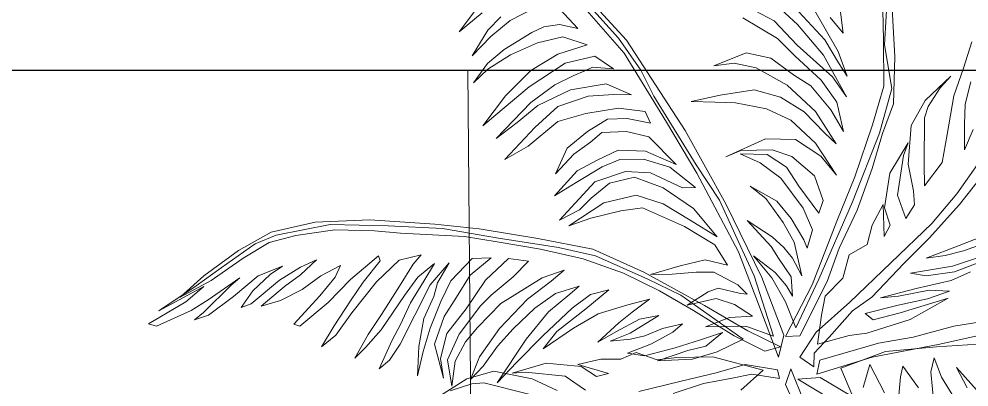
# Model space of a CAD drawing. Header units: millimetres. Extents: x 72 to 2370, y -203 to 794.
# Drawn here: x 1713.99 to 1720.35, y 424.71 to 427.18 of the extents above; entities that cross this region are included whole.
import ezdxf

# ---------------------------------------------------------------- set-up
doc = ezdxf.new("R2010")
doc.units = ezdxf.units.MM
doc.layers.add('01_Fina', color=250, linetype='Continuous', lineweight=15)
doc.layers.add('2D VEGETACION', color=74, linetype='Continuous', lineweight=5)

# ---------------------------------------------------------------- blocks, each defined once
blk = doc.blocks.new('A-19')
at = {"layer": '2D VEGETACION'}
for points in [[(0.0015, 0.0278), (-0.0009, 0.1149), (0.0033, 0.1653), (0.003, 0.2253), (0.0087, 0.2883)], [(0.0252, 0.267), (0.0228, 0.1992), (0.0162, 0.1014), (0.02, 0.0183), (0.0015, 0.0278), (0.0015, 0.0278)], [(0.0203, 0.0539), (0.0636, 0.0603)], [(0.0553, 0.0779), (0.0256, 0.0951), (0.0702, 0.1054)], [(0.0837, 0.1225), (0.0539, 0.1332), (0.0397, 0.1405), (0.0753, 0.154)], [(0.1069, 0.169), (0.058, 0.1771), (0.0395, 0.1866), (0.0691, 0.1899), (0.134, 0.2097)], [(0.0929, 0.2215), (0.061, 0.214), (0.1319, 0.2506)], [(0.0366, 0.252), (0.0253, 0.1939), (0.0132, 0.1215), (0.0203, 0.0539), (0.0203, 0.0539)], [(-0.0211, 0.0301), (-0.0218, 0.0771), (-0.0186, 0.1022), (-0.0223, 0.1672), (-0.0379, 0.2276), (-0.0352, 0.1557), (-0.0348, 0.1161), (-0.0467, 0.1072), (-0.0461, 0.156), (-0.0447, 0.1986), (-0.0474, 0.2317), (-0.0558, 0.204), (-0.0586, 0.1597), (-0.0627, 0.1341), (-0.0628, 0.1868), (-0.0611, 0.2381), (-0.0666, 0.2678)], [(-0.0798, 0.3164), (-0.0723, 0.2457), (-0.0767, 0.205), (-0.0863, 0.1843), (-0.0806, 0.2451), (-0.0851, 0.3117)], [(-0.1021, 0.3134), (-0.0979, 0.2659), (-0.0981, 0.2389), (-0.1013, 0.2116), (-0.1067, 0.2618), (-0.1126, 0.3085)], [(-0.2624, 0.3228), (-0.2372, 0.3035), (-0.2726, 0.3126), (-0.3003, 0.321), (-0.3291, 0.3365)], [(-0.384, 0.3525), (-0.3505, 0.3317), (-0.3158, 0.3083), (-0.265, 0.285), (-0.228, 0.268), (-0.2017, 0.2352), (-0.232, 0.2425), (-0.296, 0.2596), (-0.3102, 0.269), (-0.3318, 0.2922), (-0.344, 0.3112), (-0.3198, 0.2667), (-0.2904, 0.2386), (-0.2378, 0.2204), (-0.1991, 0.2182), (-0.1792, 0.2147), (-0.1635, 0.1974), (-0.1988, 0.1947), (-0.2513, 0.2172), (-0.2672, 0.228), (-0.2319, 0.192), (-0.1858, 0.1718), (-0.1597, 0.1734), (-0.1464, 0.1613), (-0.191, 0.1715), (-0.1663, 0.1487), (-0.1414, 0.1346), (-0.1334, 0.1062), (-0.1037, 0.089), (-0.0849, 0.0581), (-0.0599, 0.0462), (-0.0211, 0.0301), (-0.0211, 0.0301)], [(-0.1021, 0.179), (-0.1281, 0.2227), (-0.1634, 0.277), (-0.2052, 0.3315)], [(-0.2163, 0.3208), (-0.1795, 0.2769), (-0.1474, 0.2318), (-0.0676, 0.0899), (-0.0385, 0.0327), (-0.0096, 0.0011), (0.0086, 0.0172), (-0.01, 0.0224), (-0.0268, 0.0489), (-0.055, 0.0905), (-0.0668, 0.1225), (-0.1021, 0.179), (-0.1021, 0.179)], [(0.0257, 0.022), (0.0889, 0.0841), (0.1807, 0.1586), (0.2771, 0.2277), (0.4069, 0.3105), (0.5049, 0.3513), (0.6099, 0.3954), (0.6794, 0.4121), (0.7275, 0.4219), (0.7794, 0.4281), (0.7229, 0.4089), (0.6345, 0.3888), (0.5741, 0.371), (0.4729, 0.3233), (0.4026, 0.2923), (0.3058, 0.2284), (0.2364, 0.1795), (0.1359, 0.1031), (0.0776, 0.0465), (0.0202, -0.0096), (0.0257, 0.022), (0.0257, 0.022)], [(-0.0517, 0.006), (-0.0914, 0.0012), (-0.1295, -0.0092), (-0.1664, -0.0266), (-0.1358, -0.0025), (-0.113, 0.0083), (-0.0968, 0.0127), (-0.1241, 0.0181), (-0.1543, 0.007), (-0.1732, 0.0014), (-0.2177, -0.0228), (-0.1861, 0.006), (-0.1671, 0.0182), (-0.1495, 0.0265), (-0.1215, 0.0333), (-0.1707, 0.0348), (-0.2022, 0.0264), (-0.2413, 0.0112), (-0.2643, -0.0061), (-0.234, 0.0254), (-0.2049, 0.0391), (-0.1708, 0.0487), (-0.1577, 0.0506), (-0.1813, 0.0642), (-0.2145, 0.0593), (-0.2641, 0.0391), (-0.2929, 0.0159), (-0.3126, -0.0085), (-0.3022, 0.0287), (-0.2773, 0.0512), (-0.2466, 0.0614), (-0.2023, 0.079), (-0.2181, 0.0899), (-0.2552, 0.0864), (-0.2901, 0.0624), (-0.3064, 0.0375), (-0.3169, -0.0062), (-0.3135, -0.0293), (-0.3243, 0.0322), (-0.3125, 0.0733), (-0.2801, 0.1026), (-0.2484, 0.1175), (-0.3001, 0.0996), (-0.3408, 0.074), (-0.3654, 0.0441), (-0.385, 0.0036), (-0.3931, -0.0249), (-0.4025, -0.0573), (-0.4011, -0.0147), (-0.3961, 0.0339), (-0.3766, 0.0678), (-0.3477, 0.0954), (-0.3111, 0.1159), (-0.2921, 0.1281), (-0.3443, 0.111), (-0.3906, 0.0816), (-0.4258, 0.0446), (-0.4404, 0.0162), (-0.4437, -0.0133), (-0.45, 0.0364), (-0.434, 0.0687), (-0.4029, 0.0941), (-0.3812, 0.114), (-0.3407, 0.1331), (-0.3065, 0.1428), (-0.3492, 0.1442), (-0.3856, 0.1302), (-0.4284, 0.1025), (-0.4588, 0.0849), (-0.4998, 0.0441)], [(-0.5121, 0.0566), (-0.4845, 0.0868), (-0.4426, 0.1098), (-0.3861, 0.1472), (-0.3532, 0.1595), (-0.4192, 0.1423), (-0.4711, 0.1178), (-0.5113, 0.0914)], [(-0.488, 0.1239), (-0.44, 0.1498), (-0.4032, 0.1607), (-0.3817, 0.1676), (-0.4187, 0.1641), (-0.4875, 0.1456)], [(-0.4688, 0.1652), (-0.4424, 0.1777), (-0.4766, 0.1819)], [(-0.4902, 0.2562), (-0.4116, 0.2309), (-0.3486, 0.2251), (-0.2911, 0.192), (-0.2059, 0.13), (-0.1106, 0.0556), (-0.0517, 0.006), (-0.0517, 0.006)], [(-0.039, 0.0087), (-0.1047, 0.0659), (-0.1462, 0.0947), (-0.1923, 0.1332), (-0.2446, 0.1688), (-0.2897, 0.1959), (-0.3265, 0.2216), (-0.3913, 0.2404), (-0.4424, 0.2508), (-0.5199, 0.2669)], [(-0.4821, 0.246), (-0.4181, 0.2311), (-0.3545, 0.2148), (-0.3051, 0.1854), (-0.2396, 0.1421), (-0.1848, 0.1013), (-0.1052, 0.0442), (-0.0434, -0.0116), (-0.039, 0.0087), (-0.039, 0.0087)], [(0.0228, -0.0288), (0.0033, -0.0157), (0.0551, -0.0089)], [(0.0714, -0.0205), (0.0228, -0.0288), (0.0228, -0.0288)], [(-0.046, -0.0129), (-0.1337, -0.023), (-0.2487, -0.0461), (-0.3646, -0.076), (-0.5106, -0.1245), (-0.6036, -0.1737), (-0.7053, -0.227), (-0.7619, -0.2688), (-0.7997, -0.3006), (-0.8383, -0.3371), (-0.7871, -0.3043), (-0.715, -0.2499), (-0.6637, -0.2149), (-0.5616, -0.1668), (-0.4939, -0.1327), (-0.383, -0.0987), (-0.3015, -0.0753), (-0.1777, -0.0459), (-0.0979, -0.0373), (-0.0172, -0.0283), (-0.046, -0.0129), (-0.046, -0.0129)], [(-0.0307, -0.0454), (-0.031, -0.0219), (-0.065, -0.0616), (-0.1153, -0.1122), (-0.1835, -0.1842), (-0.2337, -0.2465), (-0.2684, -0.3188), (-0.3028, -0.3964), (-0.3251, -0.4563), (-0.3545, -0.5444), (-0.3711, -0.621), (-0.373, -0.6854), (-0.3594, -0.737), (-0.3367, -0.7941), (-0.3155, -0.8346), (-0.3278, -0.7856), (-0.3471, -0.7334), (-0.3592, -0.6918), (-0.3596, -0.6522), (-0.3535, -0.5966), (-0.3375, -0.5418), (-0.3249, -0.5068), (-0.2973, -0.4196), (-0.278, -0.3761), (-0.2523, -0.3188), (-0.2236, -0.2633), (-0.1894, -0.2128), (-0.1519, -0.1692), (-0.1126, -0.1292), (-0.0628, -0.0821), (-0.0307, -0.0454), (-0.0307, -0.0454)], [(-0.0485, -0.028), (-0.072, -0.0627), (-0.0854, -0.1185), (-0.0898, -0.0819), (-0.0834, -0.0499), (-0.1061, -0.0702), (-0.121, -0.0934), (-0.1224, -0.136), (-0.1329, -0.1022), (-0.1347, -0.087), (-0.1193, -0.0582), (-0.116, -0.0491), (-0.1319, -0.0587), (-0.1582, -0.0873), (-0.1649, -0.1119), (-0.1705, -0.1457), (-0.1777, -0.176), (-0.1793, -0.1316), (-0.1784, -0.0947), (-0.163, -0.0659), (-0.1958, -0.076), (-0.2319, -0.1113), (-0.2731, -0.163), (-0.2768, -0.1938), (-0.2774, -0.2381), (-0.2747, -0.2713), (-0.2939, -0.2147), (-0.2928, -0.1669), (-0.2711, -0.133), (-0.2386, -0.1015), (-0.2061, -0.0701), (-0.2536, -0.0925), (-0.2932, -0.1273), (-0.3183, -0.1628), (-0.3192, -0.1998), (-0.3047, -0.2306), (-0.2929, -0.2508), (-0.2858, -0.2819), (-0.3262, -0.2192), (-0.3295, -0.1734), (-0.3187, -0.1393), (-0.2865, -0.1005), (-0.2821, -0.0823), (-0.3193, -0.1106), (-0.3401, -0.144), (-0.3482, -0.1769), (-0.3441, -0.204), (-0.332, -0.2456), (-0.321, -0.2802), (-0.3475, -0.24), (-0.3555, -0.2072), (-0.3617, -0.1757), (-0.3504, -0.1381), (-0.3208, -0.1005), (-0.3689, -0.1286), (-0.3843, -0.1574), (-0.3917, -0.192), (-0.3825, -0.2114), (-0.3719, -0.2386), (-0.3513, -0.2708), (-0.3825, -0.2457), (-0.3986, -0.2114), (-0.4083, -0.1795), (-0.4021, -0.1517), (-0.3874, -0.1212), (-0.4053, -0.1243), (-0.4197, -0.16), (-0.4242, -0.2074), (-0.423, -0.2487), (-0.3993, -0.2989), (-0.3893, -0.3361), (-0.4229, -0.2831), (-0.4438, -0.2435), (-0.4471, -0.1977), (-0.4401, -0.1622), (-0.4335, -0.1375), (-0.4577, -0.1683), (-0.4624, -0.22), (-0.4522, -0.2711), (-0.436, -0.3054), (-0.4216, -0.3406), (-0.4589, -0.2797), (-0.4746, -0.2397), (-0.4808, -0.2104), (-0.4835, -0.1934), (-0.4858, -0.1816), (-0.4756, -0.1531), (-0.5, -0.1743), (-0.501, -0.2178), (-0.481, -0.2761), (-0.4545, -0.3324), (-0.4441, -0.3544), (-0.4771, -0.3119), (-0.5031, -0.2682), (-0.516, -0.2248), (-0.5185, -0.1808), (-0.5383, -0.2117), (-0.5392, -0.2487), (-0.5323, -0.2906), (-0.5205, -0.327), (-0.5067, -0.3517), (-0.5287, -0.3255), (-0.542, -0.2973), (-0.5554, -0.2531), (-0.5588, -0.2343), (-0.5566, -0.2117), (-0.5443, -0.1876), (-0.5778, -0.2056)], [(-0.5886, -0.2397), (-0.5799, -0.2786), (-0.5645, -0.3112), (-0.5448, -0.3438), (-0.5746, -0.3127), (-0.5884, -0.2902)], [(-0.6007, -0.3143), (-0.5824, -0.353), (-0.6218, -0.3038)], [(-0.5751, -0.1656), (-0.5165, -0.1348), (-0.4643, -0.1155), (-0.4232, -0.1069), (-0.3132, -0.0733), (-0.2558, -0.0537), (-0.1903, -0.0422), (-0.1387, -0.0329), (-0.0485, -0.028), (-0.0485, -0.028)], [(-0.0203, -0.2339), (-0.0191, -0.172), (-0.018, -0.1205), (-0.0191, -0.0772), (0, -0.0344), (0.0126, -0.0348), (-0.0036, -0.0712), (-0.0051, -0.0999), (-0.0079, -0.1416), (-0.0049, -0.1874)], [(-0.005, -0.0541), (0.0149, -0.0923)], [(-0.0562, -0.3873), (-0.0881, -0.4454), (-0.091, -0.4622), (-0.089, -0.4947)], [(-0.084, -0.5157), (-0.0994, -0.4675), (-0.1003, -0.4272), (-0.0758, -0.3771), (-0.051, -0.3468)], [(-0.041, -0.3075), (-0.0677, -0.3303), (-0.0878, -0.3838), (-0.0909, -0.4027), (-0.0926, -0.3523), (-0.0753, -0.3051), (-0.0561, -0.2873), (-0.0557, -0.2694), (-0.0792, -0.3086), (-0.0785, -0.275), (-0.0715, -0.2473), (-0.0753, -0.2238), (-0.0574, -0.1971), (-0.0534, -0.1695), (-0.0415, -0.1191), (-0.005, -0.0541), (-0.005, -0.0541)], [(-0.0552, -0.0709), (-0.047, -0.1112), (-0.0456, -0.1482), (-0.0559, -0.1971), (-0.0592, -0.1513), (-0.0586, -0.1253), (-0.0719, -0.0971), (-0.0692, -0.1302), (-0.0674, -0.1681), (-0.0676, -0.2134), (-0.0772, -0.2362), (-0.0816, -0.1996), (-0.09, -0.1659), (-0.0979, -0.1492), (-0.099, -0.1787), (-0.0948, -0.2058), (-0.0957, -0.2266), (-0.1003, -0.2557), (-0.104, -0.2252), (-0.1181, -0.1791), (-0.1201, -0.2069), (-0.1109, -0.2446), (-0.1029, -0.273), (-0.1221, -0.2369), (-0.1325, -0.2149), (-0.144, -0.1859), (-0.1438, -0.2181), (-0.1422, -0.2626), (-0.1314, -0.3015), (-0.1134, -0.3511), (-0.1328, -0.3259), (-0.1535, -0.2775), (-0.1717, -0.2388), (-0.1719, -0.2658), (-0.1596, -0.2965), (-0.1316, -0.3468), (-0.1048, -0.3922), (-0.0829, -0.4271), (-0.133, -0.3711), (-0.1629, -0.3304), (-0.1783, -0.2978), (-0.1874, -0.2785), (-0.1856, -0.3142), (-0.1729, -0.348), (-0.152, -0.3855), (-0.1335, -0.4133), (-0.1111, -0.4404), (-0.0972, -0.4629), (-0.1255, -0.4418), (-0.1572, -0.4041), (-0.1879, -0.3551), (-0.2044, -0.3155), (-0.2147, -0.2935), (-0.212, -0.3267), (-0.1987, -0.3709), (-0.1914, -0.3933), (-0.1666, -0.4343), (-0.151, -0.456), (-0.128, -0.4774), (-0.0948, -0.4908), (-0.133, -0.4873), (-0.1642, -0.4622), (-0.1959, -0.4223), (-0.2068, -0.4038), (-0.2243, -0.3668), (-0.2402, -0.3399), (-0.2512, -0.3667), (-0.2295, -0.4059), (-0.1969, -0.4432), (-0.1694, -0.4786), (-0.1372, -0.4968), (-0.109, -0.4996), (-0.1594, -0.4997), (-0.1941, -0.4763), (-0.2162, -0.4523), (-0.2417, -0.4256), (-0.2583, -0.3904), (-0.2641, -0.4168), (-0.2411, -0.4543), (-0.2159, -0.4758), (-0.1829, -0.5001), (-0.1529, -0.5181), (-0.1215, -0.5345), (-0.1617, -0.5223), (-0.1987, -0.5053), (-0.2252, -0.4834), (-0.2428, -0.4734), (-0.2666, -0.4503), (-0.243, -0.4843), (-0.2064, -0.5165), (-0.1714, -0.5473), (-0.1532, -0.5677), (-0.1449, -0.5853), (-0.1799, -0.5567), (-0.1986, -0.5397), (-0.2251, -0.5178), (-0.2502, -0.492), (-0.271, -0.4706), (-0.2577, -0.4988), (-0.2374, -0.5236), (-0.198, -0.5685), (-0.1795, -0.5963), (-0.1686, -0.6148), (-0.1963, -0.5881), (-0.2192, -0.5623), (-0.2519, -0.5272), (-0.2774, -0.5005), (-0.2875, -0.4859), (-0.2882, -0.5185), (-0.2665, -0.5577), (-0.2323, -0.6029), (-0.2073, -0.6331), (-0.1961, -0.6568), (-0.2208, -0.6319), (-0.2496, -0.6003), (-0.2708, -0.5759), (-0.294, -0.5449), (-0.3014, -0.5452), (-0.279, -0.5927), (-0.2551, -0.632), (-0.2327, -0.6795), (-0.2377, -0.6872), (-0.2671, -0.6408), (-0.2878, -0.6129), (-0.3019, -0.6013), (-0.2947, -0.6324), (-0.2824, -0.6631), (-0.2749, -0.6972), (-0.2743, -0.7259), (-0.2929, -0.6864), (-0.3032, -0.66), (-0.3182, -0.6327), (-0.314, -0.6576), (-0.3035, -0.6913), (-0.2811, -0.7388), (-0.2793, -0.7541), (-0.2983, -0.7319), (-0.3146, -0.702), (-0.322, -0.6818), (-0.3172, -0.7193), (-0.2977, -0.7606), (-0.2804, -0.8019), (-0.2791, -0.8229), (-0.2861, -0.8079), (-0.3142, -0.7598), (-0.3212, -0.7449), (-0.302, -0.7971), (-0.2935, -0.8243), (-0.2843, -0.878), (-0.2902, -0.8883), (-0.3075, -0.8287), (-0.322, -0.7979), (-0.3045, -0.8693), (-0.3257, -0.8083), (-0.3418, -0.7675), (-0.3627, -0.7117), (-0.3672, -0.6794), (-0.3623, -0.6008), (-0.3396, -0.5213), (-0.3166, -0.447), (-0.2827, -0.3729), (-0.2482, -0.2932), (-0.2236, -0.245), (-0.1721, -0.181), (-0.1382, -0.1413), (-0.0552, -0.0709), (-0.0552, -0.0709)]]:
    blk.add_lwpolyline(points, dxfattribs=at)

msp = doc.modelspace()

# ---------------------------------------------------------------- linework, layer by layer
msp.add_line((1733.4536, 426.8301), (1685.4824, 426.8301))
msp.add_open_spline([(1733.4536, 426.8301), (1730.8468, 426.3021), (1727.1702, 425.5575), (1724.3498, 420.7406), (1724.5663, 415.4607), (1729.0178, 411.8643), (1728.9831, 406.0161), (1723.925, 403.0598), (1716.4458, 403.3029), (1709.1034, 408.7086), (1702.7134, 414.4834), (1693.743, 417.6836), (1688.8043, 410.9967), (1687.1009, 400.6415), (1700.4093, 391.6756), (1714.6237, 390.0361), (1727.374, 382.8274), (1726.2777, 369.8953), (1717.2752, 368.8788), (1713.4544, 366.9485), (1711.3512, 366.4215)], degree=3, knots=[0, 0, 0, 0, 7.443587, 10.497896, 16.051571, 21.531056, 26.793264, 30.35821, 37.856815, 47.941491, 56.566571, 64.81633, 71.848566, 78.040672, 94.834673, 109.772052, 124.469583, 131.691473, 141.889422, 146.896115, 146.896115, 146.896115, 146.896115])
at = {"layer": '01_Fina', "color": 252, "linetype": 'Continuous', "lineweight": 9, "true_color": 0x939598}
msp.add_lwpolyline([(1716.9994, 426.8301), (1717.0263, 423.4598), (1717.9463, 421.9198), (1719.2063, 420.6598), (1721.0463, 419.4398), (1722.4063, 418.7598), (1727.0963, 417.4898), (1732.1463, 415.7198), (1735.9563, 412.1598), (1737.4739, 410.5947)], dxfattribs=at)

# ---------------------------------------------------------------- block references
at = {"layer": '2D VEGETACION', "xscale": 4.683593029606762, "yscale": 4.683593029606762, "zscale": 4.683593029606762, "rotation": 284.5812153900507}
msp.add_blockref('A-19', (1719.228, 424.8658), dxfattribs=at)

doc.saveas('drawing.dxf')
